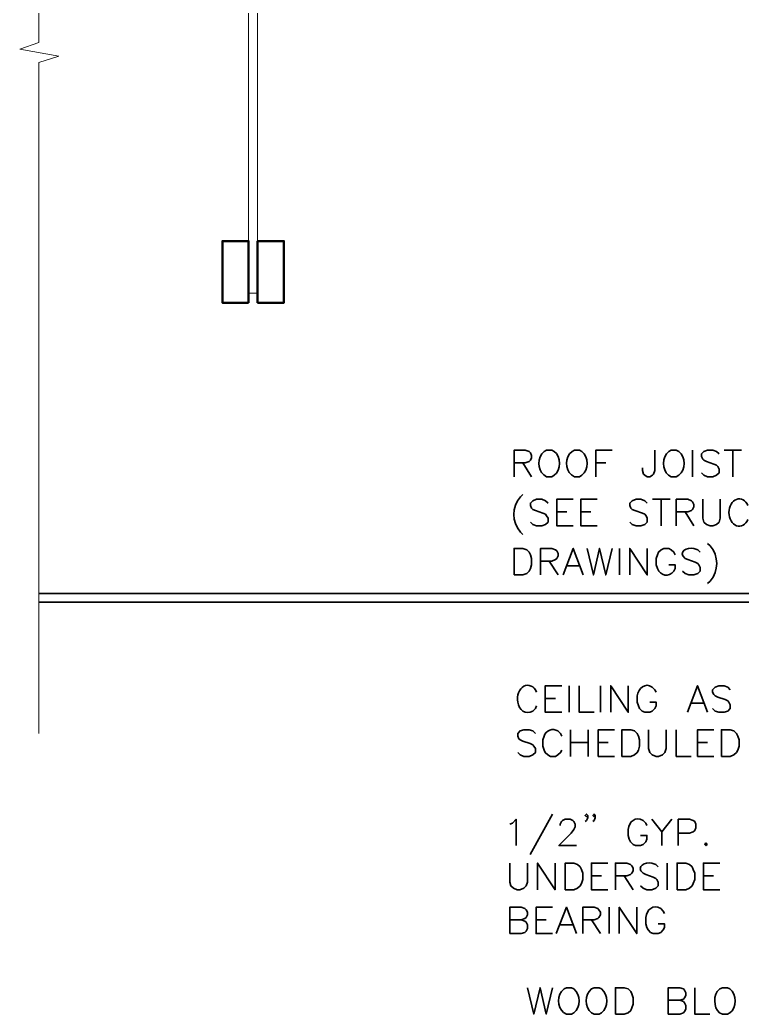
# Model space of a CAD drawing. Header units: inches. Extents: x 5 to 516, y -193 to 129.
# Drawn here: x 348.417 to 351.837, y -36.919 to -32.213 of the extents above; entities that cross this region are included whole.
import ezdxf

# ---------------------------------------------------------------- set-up
doc = ezdxf.new("R2010")
doc.units = ezdxf.units.IN
doc.header["$MEASUREMENT"] = 0
doc.layers.add('PDF5_Geometry', color=7, linetype='Continuous')

msp = doc.modelspace()

# ---------------------------------------------------------------- linework, layer by layer
at = {"layer": 'PDF5_Geometry', "lineweight": 15}
for points in [[(348.5065847, -35.5901207), (348.5065847, -32.4145649), (348.6010291, -32.3845648), (348.4165847, -32.3523427), (348.5065847, -32.3201204), (348.5065847, -29.9245646)], [(349.5421406, -31.2645645), (349.4999184, -31.2645645), (349.4999184, -33.5067869)], [(349.5421411, -31.2645645), (349.5421411, -33.5067869)], [(349.4999184, -33.5067872), (349.5421406, -33.5067872)]]:
    msp.add_lwpolyline(points, dxfattribs=at)
at = {"layer": 'PDF5_Geometry', "lineweight": 50}
for points in [[(349.4999184, -33.5523431), (349.4999184, -33.2601209), (349.3754739, -33.2601209), (349.3754739, -33.5523431)], [(349.5421411, -33.5523432), (349.5421411, -33.2601209), (349.6665856, -33.2601209), (349.6665856, -33.5523432)]]:
    msp.add_lwpolyline(points, close=True, dxfattribs=at)
at = {"layer": 'PDF5_Geometry', "lineweight": 35}
for points in [[(350.7565849, -34.3756758), (350.7565849, -34.2501203), (350.8099182, -34.2501203), (350.827696, -34.2556758), (350.8343627, -34.2623425), (350.8399182, -34.2745647), (350.8399182, -34.2856758), (350.8343627, -34.297898), (350.827696, -34.3034536), (350.8099182, -34.3101203), (350.7565849, -34.3101203)], [(350.9465843, -34.2556764), (350.9354731, -34.2501208), (350.9110287, -34.2501208), (350.8999176, -34.2556764), (350.8876954, -34.2678986)], [(351.0776968, -34.2556764), (351.0665857, -34.2501208), (351.0421413, -34.2501208), (351.0310301, -34.2556764), (351.0188079, -34.2678986)], [(351.1432517, -34.3756758), (351.1432517, -34.2501203), (351.2210294, -34.2501203)], [(351.4232516, -34.2501208), (351.4232516, -34.3456764), (351.417696, -34.3634542), (351.4121405, -34.3690097), (351.3999183, -34.3756764), (351.387696, -34.3756764), (351.3754738, -34.3690097), (351.3699183, -34.3634542), (351.3643627, -34.3456764), (351.3643627, -34.3334542)], [(351.536584, -34.2556764), (351.5243618, -34.2501208), (351.5010285, -34.2501208), (351.4888062, -34.2556764), (351.4776951, -34.2678986)], [(351.6021411, -34.2501208), (351.6021411, -34.3756764)], [(351.727695, -34.2678979), (351.7154727, -34.2556757), (351.697695, -34.2501201), (351.6732505, -34.2501201), (351.6554727, -34.2556757), (351.6443616, -34.2678979), (351.6443616, -34.2801201), (351.6499172, -34.2923424), (351.6554727, -34.2978979), (351.667695, -34.3034535), (351.7032505, -34.3156757), (351.7154727, -34.3212312), (351.7210283, -34.3278979), (351.727695, -34.3401201), (351.727695, -34.3578979), (351.7154727, -34.369009), (351.697695, -34.3756757), (351.6732505, -34.3756757), (351.6554727, -34.369009), (351.6443616, -34.3578979)], [(351.7510285, -34.2501208), (351.8343618, -34.2501208)], [(351.7932513, -34.2501208), (351.7932513, -34.3756764)], [(350.7976954, -34.3101207), (350.8399177, -34.3756762)], [(351.1432517, -34.3101207), (351.1910294, -34.3101207)], [(350.9110287, -34.3756764), (350.9354731, -34.3756764), (350.9465843, -34.3690097)], [(351.0421413, -34.3756764), (351.0665857, -34.3756764), (351.0776968, -34.3690097)], [(351.5010285, -34.3756764), (351.5243618, -34.3756764), (351.536584, -34.3690097)], [(350.7976954, -34.4590092), (350.7865843, -34.4701203)], [(350.9176951, -34.5001209), (350.9054729, -34.4890098), (350.8876951, -34.4823431), (350.8632506, -34.4823431), (350.8454729, -34.4890098), (350.8343617, -34.5001209), (350.8343617, -34.5123431), (350.8399173, -34.5245653), (350.8454729, -34.5301209), (350.8576951, -34.5356764), (350.8932506, -34.5478987), (350.9054729, -34.5534542), (350.9110284, -34.5601209), (350.9176951, -34.5723431), (350.9176951, -34.5901209), (350.9054729, -34.601232), (350.8876951, -34.6078987), (350.8632506, -34.6078987), (350.8454729, -34.601232), (350.8343617, -34.5901209)], [(351.0365857, -34.6078988), (350.9588079, -34.6078988), (350.9588079, -34.4823432), (351.0365857, -34.4823432)], [(351.1499167, -34.6078988), (351.0721389, -34.6078988), (351.0721389, -34.4823432), (351.1499167, -34.4823432)], [(351.3876952, -34.5001209), (351.375473, -34.4890098), (351.3576952, -34.4823431), (351.3343619, -34.4823431), (351.3165841, -34.4890098), (351.3043619, -34.5001209), (351.3043619, -34.5123431), (351.3099174, -34.5245653), (351.3165841, -34.5301209), (351.3288063, -34.5356764), (351.3643619, -34.5478987), (351.375473, -34.5534542), (351.3821397, -34.5601209), (351.3876952, -34.5723431), (351.3876952, -34.5901209), (351.375473, -34.601232), (351.3576952, -34.6078987), (351.3343619, -34.6078987), (351.3165841, -34.601232), (351.3043619, -34.5901209)], [(351.4121409, -34.4823427), (351.4954743, -34.4823427)], [(351.4532515, -34.4823427), (351.4532515, -34.6078982)], [(351.524362, -34.6078988), (351.524362, -34.4823432), (351.5788064, -34.4823432), (351.5965842, -34.4890099), (351.6021398, -34.4945654), (351.6076953, -34.5067877), (351.6076953, -34.5178988), (351.6021398, -34.530121), (351.5965842, -34.5356766), (351.5788064, -34.5423432), (351.524362, -34.5423432)], [(351.6499181, -34.4823427), (351.6499181, -34.5723427), (351.6554736, -34.5901205), (351.6676959, -34.6012316), (351.6854737, -34.6078982), (351.6976959, -34.6078982), (351.7154737, -34.6012316), (351.7276959, -34.5901205), (351.7332514, -34.5723427), (351.7332514, -34.4823427)], [(350.9588079, -34.5423425), (351.0065857, -34.5423425)], [(351.0721389, -34.5423425), (351.1199167, -34.5423425)], [(351.5665848, -34.5423425), (351.6076959, -34.6078981)], [(350.7865843, -34.6378981), (350.7976954, -34.6490092)], [(350.882141, -34.8401206), (350.882141, -34.7145651), (350.9354743, -34.7145651), (350.9532521, -34.7212317), (350.9588077, -34.7267873), (350.9654743, -34.7390095), (350.9654743, -34.7501206), (350.9588077, -34.7623428), (350.9532521, -34.7678984), (350.9354743, -34.7745651), (350.882141, -34.7745651)], [(350.9888056, -34.8401206), (351.0365834, -34.7145651), (351.0843611, -34.8401206)], [(351.1021411, -34.7145656), (351.1321411, -34.8401212), (351.16103, -34.7145656), (351.19103, -34.8401212), (351.22103, -34.7145656)], [(351.2565849, -34.7145656), (351.2565849, -34.8401212)], [(351.3043619, -34.8401206), (351.3043619, -34.7145651), (351.3876952, -34.8401206), (351.3876952, -34.7145651)], [(351.5188078, -34.7445656), (351.5132522, -34.7323433), (351.50103, -34.7212322), (351.4888078, -34.7145656), (351.4654744, -34.7145656), (351.4532522, -34.7212322), (351.44103, -34.7323433), (351.4354744, -34.7445656), (351.4299189, -34.7623433), (351.4299189, -34.7923433), (351.4354744, -34.8101211)], [(351.6376952, -34.7323427), (351.6265841, -34.7212316), (351.6076952, -34.7145649)], [(351.6732516, -34.6912321), (351.6854738, -34.7023432)], [(351.5665841, -34.7623427), (351.5788063, -34.7678983), (351.6143619, -34.7801205), (351.6265841, -34.7867872), (351.6321397, -34.7923427), (351.6376952, -34.8045649), (351.6376952, -34.8223427), (351.6265841, -34.8334538), (351.6076952, -34.8401205), (351.5843619, -34.8401205), (351.5665841, -34.8334538), (351.5543619, -34.8223427)], [(350.9232515, -34.7745655), (350.9654738, -34.840121)], [(351.0065849, -34.797899), (351.0665849, -34.797899)], [(351.5132522, -34.8223433), (351.5188078, -34.8101211), (351.5188078, -34.7923433), (351.4888078, -34.7923433)], [(351.6854738, -34.870121), (351.6732516, -34.8812321)], [(354.0799177, -34.9278982), (348.5065841, -34.9278982)], [(353.942141, -34.9690099), (348.5065853, -34.9690099)], [(350.9821401, -35.4901202), (350.9043623, -35.4901202), (350.9043623, -35.3645647), (350.9821401, -35.3645647)], [(351.0176955, -35.3645652), (351.0176955, -35.4901208)], [(351.0654748, -35.3645652), (351.0654748, -35.4901208), (351.1365859, -35.4901208)], [(351.1665852, -35.3645652), (351.1665852, -35.4901208)], [(351.2143621, -35.4901202), (351.2143621, -35.3645647), (351.2976955, -35.4901202), (351.2976955, -35.3645647)], [(351.4288058, -35.3945652), (351.4232502, -35.383454), (351.411028, -35.3712318)], [(351.5776954, -35.4901202), (351.6254732, -35.3645647), (351.673251, -35.4901202)], [(351.7799185, -35.3834545), (351.7688074, -35.3712323), (351.7510296, -35.3645656), (351.7265851, -35.3645656), (351.7088073, -35.3712323), (351.6965851, -35.3834545), (351.6965851, -35.3945656), (351.7032518, -35.4067878), (351.7088073, -35.4123434), (351.7210296, -35.4190101), (351.7565851, -35.4301212), (351.7688074, -35.4367878), (351.7743629, -35.4423434), (351.7799185, -35.4545656), (351.7799185, -35.4723434), (351.7688074, -35.4845656), (351.7510296, -35.4901212), (351.7265851, -35.4901212), (351.7088073, -35.4845656), (351.6965851, -35.4723434)], [(350.9043623, -35.4245651), (350.9521401, -35.4245651)], [(351.3399169, -35.4123429), (351.3399169, -35.4423429), (351.3454724, -35.4601207), (351.351028, -35.4723429), (351.3632502, -35.4845652), (351.3754725, -35.4901207), (351.3988058, -35.4901207), (351.411028, -35.4845652), (351.4232502, -35.4723429), (351.4288058, -35.4601207), (351.4288058, -35.4423429), (351.3988058, -35.4423429)], [(350.8454739, -35.4845652), (350.8576962, -35.4723429), (350.8632517, -35.4601207)], [(351.5954725, -35.4478986), (351.6554725, -35.4478986)], [(350.8576953, -35.5912318), (350.845473, -35.5790095), (350.8276953, -35.573454), (350.8032508, -35.573454), (350.785473, -35.5790095), (350.7743619, -35.5912318), (350.7743619, -35.603454), (350.7799175, -35.6156762), (350.785473, -35.6212318), (350.7976953, -35.6267873), (350.8332508, -35.6390095), (350.845473, -35.6445651), (350.8510286, -35.6512318), (350.8576953, -35.6623429), (350.8576953, -35.6812318), (350.845473, -35.6923429), (350.8276953, -35.6990095), (350.8032508, -35.6990095), (350.785473, -35.6923429), (350.7743619, -35.6812318)], [(351.0243619, -35.5734536), (351.0243619, -35.6990091)], [(351.1076953, -35.5734536), (351.1076953, -35.6990091)], [(351.2321389, -35.6990097), (351.1554723, -35.6990097), (351.1554723, -35.5734541), (351.2321389, -35.5734541)], [(351.3932517, -35.5734536), (351.3932517, -35.6623425), (351.3988072, -35.6812314), (351.4110295, -35.6923425), (351.4288072, -35.6990091), (351.4410295, -35.6990091), (351.4588072, -35.6923425), (351.4710295, -35.6812314), (351.476585, -35.6623425), (351.476585, -35.5734536)], [(351.524362, -35.5734536), (351.524362, -35.6990091), (351.5954731, -35.6990091)], [(351.7032524, -35.6990097), (351.6254746, -35.6990097), (351.6254746, -35.5734541), (351.7032524, -35.5734541)], [(351.0243619, -35.6334545), (351.1076953, -35.6334545)], [(351.1554723, -35.6334545), (351.2021389, -35.6334545)], [(351.6254746, -35.6334545), (351.6732524, -35.6334545)], [(350.7365857, -36.0201213), (350.7488079, -36.0145658), (350.7665857, -35.996788), (350.7665857, -36.1212324)], [(350.9388065, -35.9723432), (350.8321398, -36.1634543)], [(350.9743628, -36.0256766), (350.9743628, -36.0201211), (350.9810295, -36.0078989), (350.9865851, -36.0023433), (350.9988073, -35.9967877), (351.0221406, -35.9967877), (351.0343629, -36.0023433), (351.0399184, -36.0078989), (351.0465851, -36.0201211), (351.0465851, -36.0323433), (351.0399184, -36.0445655), (351.0276962, -36.0623433), (350.9688073, -36.1212322), (351.0521406, -36.1212322)], [(351.1054732, -35.9790096), (351.0999176, -35.9845652), (351.0932509, -35.9790096), (351.0999176, -35.9723429), (351.1054732, -35.9790096), (351.1054732, -35.9901207), (351.0999176, -36.0023429), (351.0932509, -36.0078985)], [(351.1410295, -35.9790096), (351.135474, -35.9845652), (351.1299184, -35.9790096), (351.135474, -35.9723429), (351.1410295, -35.9790096), (351.1410295, -35.9901207), (351.135474, -36.0023429), (351.1299184, -36.0078985)], [(351.4088066, -35.9967878), (351.4565844, -36.0556767), (351.4565844, -36.1212322)], [(351.5043628, -35.9967878), (351.456585, -36.0556767)], [(351.5343627, -36.1212317), (351.5343627, -35.9967872), (351.587696, -35.9967872), (351.6054738, -36.0023428), (351.6121405, -36.0078984), (351.617696, -36.0201206), (351.617696, -36.0378984), (351.6121405, -36.0501206), (351.6054738, -36.0556761), (351.587696, -36.0623428), (351.5343627, -36.0623428)], [(351.3854731, -36.0256766), (351.3799175, -36.0145655), (351.3676953, -36.0023433)], [(351.2965842, -36.0445655), (351.2965842, -36.0734544), (351.3021397, -36.0912322), (351.3076953, -36.1034544), (351.3199175, -36.1156766), (351.3321397, -36.1212322), (351.3554731, -36.1212322), (351.3676953, -36.1156766), (351.3799175, -36.1034544), (351.3854731, -36.0912322), (351.3854731, -36.0734544), (351.3554731, -36.0734544)], [(350.7365857, -36.204565), (350.7365857, -36.294565), (350.7421412, -36.3123428), (350.7543635, -36.3234539), (350.7721412, -36.3301206), (350.7843635, -36.3301206), (350.8021412, -36.3234539), (350.8132524, -36.3123428), (350.819919, -36.294565), (350.819919, -36.204565)], [(350.867696, -36.3301212), (350.867696, -36.2045656), (350.9510293, -36.3301212), (350.9510293, -36.2045656)], [(351.201028, -36.3301212), (351.1232502, -36.3301212), (351.1232502, -36.2045656), (351.201028, -36.2045656)], [(351.2365857, -36.3301212), (351.2365857, -36.2045656), (351.2899191, -36.2045656), (351.3076968, -36.2112323), (351.3143635, -36.2167878), (351.3199191, -36.22901), (351.3199191, -36.2401211), (351.3143635, -36.2523434), (351.3076968, -36.2578989), (351.2899191, -36.2645656), (351.2365857, -36.2645656)], [(351.4388065, -36.2223432), (351.4276954, -36.2112321), (351.4088065, -36.2045654)], [(351.4810293, -36.204565), (351.4810293, -36.3301206)], [(351.7310302, -36.3301212), (351.6532524, -36.3301212), (351.6532524, -36.2045656), (351.7310302, -36.2045656)], [(351.1232502, -36.2645649), (351.171028, -36.2645649)], [(351.2788062, -36.2645649), (351.3199173, -36.3301204)], [(351.3676954, -36.2523432), (351.3799176, -36.2578988), (351.4154732, -36.270121), (351.4276954, -36.2767877), (351.433251, -36.2823432), (351.4388065, -36.2945655), (351.4388065, -36.3123432), (351.4276954, -36.3234543), (351.4088065, -36.330121), (351.3854732, -36.330121), (351.3676954, -36.3234543), (351.3554732, -36.3123432)], [(351.6532524, -36.2645649), (351.7010302, -36.2645649)], [(350.7365857, -36.5378984), (350.7365857, -36.4134539), (350.789919, -36.4134539), (350.8076968, -36.4190095), (350.8132524, -36.4256762), (350.819919, -36.4367873), (350.819919, -36.4490095), (350.8132524, -36.4612317), (350.8076968, -36.4667873), (350.789919, -36.4723428), (350.7365857, -36.4723428)], [(350.9388074, -36.5378984), (350.8610296, -36.5378984), (350.8610296, -36.4134539), (350.9388074, -36.4134539)], [(350.9565835, -36.5378984), (351.0043613, -36.4134539), (351.0521391, -36.5378984)], [(351.0821396, -36.5378984), (351.0821396, -36.4134539), (351.135473, -36.4134539), (351.1532508, -36.4190095), (351.1588063, -36.4256762), (351.165473, -36.4367873), (351.165473, -36.4490095), (351.1588063, -36.4612317), (351.1532508, -36.4667873), (351.135473, -36.4723428), (351.0821396, -36.4723428)], [(351.2065835, -36.4134545), (351.2065835, -36.5378989)], [(351.2543628, -36.5378984), (351.2543628, -36.4134539), (351.3376961, -36.5378984), (351.3376961, -36.4134539)], [(351.4688064, -36.4434544), (351.4632509, -36.4312322), (351.4510286, -36.41901)], [(351.3799175, -36.4612322), (351.3799175, -36.4912322), (351.3854731, -36.50901), (351.3910286, -36.5201211), (351.4032509, -36.5323433), (351.4154731, -36.5378989), (351.4388064, -36.5378989), (351.4510286, -36.5323433), (351.4632509, -36.5201211), (351.4688064, -36.50901), (351.4688064, -36.4912322), (351.4388064, -36.4912322)], [(350.7899168, -36.4723432), (350.8076946, -36.4790099), (350.8132502, -36.4845655), (350.8199169, -36.4967877), (350.8199169, -36.5145655), (350.8132502, -36.5267877), (350.8076946, -36.5323433), (350.7899168, -36.5378988), (350.7365835, -36.5378988)], [(350.8610296, -36.4723432), (350.9088074, -36.4723432)], [(350.9743628, -36.4967878), (351.0343629, -36.4967878)], [(351.1232502, -36.4723432), (351.1654724, -36.5378988)], [(350.819919, -36.7945648), (350.849919, -36.9190093), (350.879919, -36.7945648), (350.9088079, -36.9190093), (350.9388079, -36.7945648)], [(351.0399183, -36.8001204), (351.0288072, -36.7945648), (351.0043628, -36.7945648), (350.9932516, -36.8001204), (350.9810294, -36.8123426)], [(351.1710286, -36.8001204), (351.1599175, -36.7945648), (351.1354731, -36.7945648), (351.1232508, -36.8001204), (351.1121397, -36.8123426)], [(351.4865857, -36.9190099), (351.4865857, -36.7945654), (351.5410302, -36.7945654), (351.558808, -36.800121), (351.5643635, -36.8056765), (351.5699191, -36.8178987), (351.5699191, -36.830121), (351.5643635, -36.8412321), (351.558808, -36.8478987), (351.5410302, -36.8534543), (351.4865857, -36.8534543)], [(351.6121396, -36.7945648), (351.6121396, -36.9190093), (351.6832507, -36.9190093)], [(351.7788077, -36.8001204), (351.7665855, -36.7945648), (351.7432522, -36.7945648), (351.7310299, -36.8001204), (351.7188077, -36.8123426)], [(351.5410291, -36.8534547), (351.5588069, -36.8590103), (351.5643624, -36.8656769), (351.569918, -36.8778992), (351.569918, -36.8956769), (351.5643624, -36.906788), (351.5588069, -36.9134547), (351.5410291, -36.9190103), (351.4865847, -36.9190103)], [(351.0043628, -36.9190093), (351.0288072, -36.9190093), (351.0399183, -36.9134537)], [(351.1354731, -36.9190093), (351.1599175, -36.9190093), (351.1710286, -36.9134537)], [(351.7432522, -36.9190093), (351.7665855, -36.9190093), (351.7788077, -36.9134537)]]:
    msp.add_lwpolyline(points, dxfattribs=at)
for points in [[(350.7565849, -34.8401206), (350.7565849, -34.7145651), (350.797696, -34.7145651), (350.8165849, -34.7212317), (350.827696, -34.7323428), (350.8343627, -34.7445651), (350.8399182, -34.7623428), (350.8399182, -34.7923428), (350.8343627, -34.8101206), (350.827696, -34.8223428), (350.8165849, -34.833454), (350.797696, -34.8401206)], [(351.2676956, -35.6990097), (351.2676956, -35.5734541), (351.3099178, -35.5734541), (351.3276956, -35.5790097), (351.3399178, -35.5912319), (351.3454734, -35.6034541), (351.3510289, -35.6212319), (351.3510289, -35.6512319), (351.3454734, -35.6690097), (351.3399178, -35.6812319), (351.3276956, -35.692343), (351.3099178, -35.6990097)], [(351.7388056, -35.6990097), (351.7388056, -35.5734541), (351.7799167, -35.5734541), (351.7976945, -35.5790097), (351.8099167, -35.5912319), (351.8165834, -35.6034541), (351.822139, -35.6212319), (351.822139, -35.6512319), (351.8165834, -35.6690097), (351.8099167, -35.6812319), (351.7976945, -35.692343), (351.7799167, -35.6990097)], [(351.665473, -36.10901), (351.6599175, -36.1156766), (351.665473, -36.1212322), (351.6710286, -36.1156766)], [(350.9988063, -36.3301212), (350.9988063, -36.2045656), (351.0399174, -36.2045656), (351.0576952, -36.2112323), (351.0699174, -36.2223434), (351.075473, -36.2345656), (351.0821396, -36.2523434), (351.0821396, -36.2823434), (351.075473, -36.3001211), (351.0699174, -36.3123434), (351.0576952, -36.3234545), (351.0399174, -36.3301212)], [(351.5288062, -36.3301212), (351.5288062, -36.2045656), (351.5699174, -36.2045656), (351.5876951, -36.2112323), (351.5999174, -36.2223434), (351.6054729, -36.2345656), (351.6121396, -36.2523434), (351.6121396, -36.2823434), (351.6054729, -36.3001211), (351.5999174, -36.3123434), (351.5876951, -36.3234545), (351.5699174, -36.3301212)], [(351.2365857, -36.9190099), (351.2365857, -36.7945654), (351.2788079, -36.7945654), (351.2965857, -36.800121), (351.3088079, -36.8123432), (351.3143635, -36.8234543), (351.3199191, -36.8412321), (351.3199191, -36.8712321), (351.3143635, -36.8890099), (351.3088079, -36.9012321), (351.2965857, -36.9134543), (351.2788079, -36.9190099)]]:
    msp.add_lwpolyline(points, close=True, dxfattribs=at)
msp.add_lwpolyline([(350.9821414, -35.6034546), (350.9765859, -35.5912324), (350.9643637, -35.5790102, 0.508362924), (350.8988081, -35.6034546), (350.8932525, -35.6212324), (350.8932525, -35.6512324), (350.8988081, -35.6690102), (350.9043637, -35.6812324), (350.9165859, -35.6923435), (350.9288081, -35.6990102), (350.9521414, -35.6990102), (350.9643637, -35.6923435), (350.9765859, -35.6812324), (350.9821414, -35.6690102)], format="xyb", dxfattribs=at)
for centre, major_axis, ratio, start_param, end_param in [((351.822622, -34.545049), (-0.0001422, 0.0645621), 0.750399506, 5.241955669, 10.460135825), ((350.8211822, -35.4260378), (0.0003369, 0.0632468), 0.765517686, 5.237281967, 8.118790691)]:
    msp.add_ellipse(centre, major_axis=major_axis, ratio=ratio, start_param=start_param, end_param=end_param, dxfattribs=at)
for points in [[(350.9465843, -34.3690097), (350.9813435, -34.3464357), (350.9801954, -34.279306), (350.9465843, -34.2556764)], [(351.0776968, -34.3690097), (351.1124931, -34.3429357), (351.1110672, -34.2824912), (351.0776968, -34.2556764)], [(351.536584, -34.3690097), (351.5713803, -34.3429357), (351.5699544, -34.2824912), (351.536584, -34.2556764)], [(350.8876954, -34.2678986), (350.8652879, -34.3025097), (350.8705287, -34.3575097), (350.9110287, -34.3756764)], [(351.0188079, -34.2678986), (350.9956598, -34.3015097), (351.0014005, -34.3583431), (351.0421413, -34.3756764)], [(351.4776951, -34.2678986), (351.4544359, -34.3003986), (351.4608988, -34.3604542), (351.5010285, -34.3756764)], [(350.7865843, -34.4701203), (350.7455103, -34.5209907), (350.7455103, -34.5870277), (350.7865843, -34.6378981)], [(351.6076952, -34.7145649), (351.5771582, -34.7091946), (351.5299545, -34.728602), (351.5665841, -34.7623427)], [(351.6854738, -34.7023432), (351.7265479, -34.7531951), (351.7265479, -34.8192692), (351.6854738, -34.870121)], [(351.4354744, -34.8101211), (351.447993, -34.8452322), (351.4892522, -34.8532693), (351.5132522, -34.8223433)], [(351.411028, -35.3712318), (351.3779539, -35.34688), (351.3448058, -35.3783429), (351.3399169, -35.4123429)], [(350.7743628, -35.4423429), (350.7806591, -35.4795281), (350.8088443, -35.5050281), (350.8454739, -35.4845652)], [(351.3676953, -36.0023433), (351.331899, -35.9817137), (351.3017509, -36.0078433), (351.2965842, -36.0445655)], [(351.4088065, -36.2045654), (351.3782695, -36.1991951), (351.3310843, -36.2186025), (351.3676954, -36.2523432)], [(351.4510286, -36.41901), (351.4143805, -36.398547), (351.3862323, -36.424047), (351.3799175, -36.4612322)], [(350.9810294, -36.8123426), (350.957085, -36.8426204), (350.9652887, -36.9055833), (351.0043628, -36.9190093)], [(351.0399183, -36.9134537), (351.0732887, -36.886213), (351.0747702, -36.8277315), (351.0399183, -36.8001204)], [(351.1121397, -36.8123426), (351.0877879, -36.8418426), (351.0975101, -36.9082315), (351.1354731, -36.9190093)], [(351.1710286, -36.9134537), (351.204399, -36.886213), (351.2058805, -36.8277315), (351.1710286, -36.8001204)], [(351.7188077, -36.8123426), (351.6973818, -36.8431574), (351.7039373, -36.9084167), (351.7432522, -36.9190093)], [(351.7788077, -36.9134537), (351.8109559, -36.8899722), (351.8118633, -36.8234907), (351.7788077, -36.8001204)]]:
    msp.add_open_spline(points, degree=3, dxfattribs=at)

doc.saveas('drawing.dxf')
